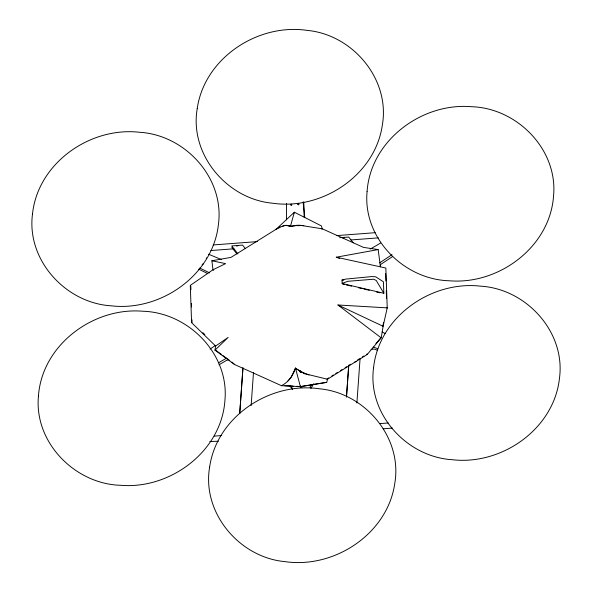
<?xml version="1.0" encoding="UTF-8"?>
<svg xmlns="http://www.w3.org/2000/svg" width="592" height="592" viewBox="0 0 592 592"><rect width="100%" height="100%" fill="white"/><g stroke="black" fill="none" stroke-linecap="round" stroke-linejoin="round"><path stroke-width="0.89" d="M326.34 382.454L300.388 386.628L295.401 367.817M239.716 413.46L242.957 367.773L239.73 413.445M251.141 405.564L253.48 372.664M346.52 396.292L348.666 366.137M346.475 397.195L348.747 365.212M356.895 403.026L360.099 358.241M214.985 350.168L215.629 346.039L228.142 337.41L214.985 350.168L234.647 364.561L281.481 385.695L300.388 386.628L326.791 382.269L327.502 379.22L367.151 354.541L381.211 337.869L383.15 326.074L387.227 307.87L385.851 268.021L336.278 257.209L378.155 249.587L380.464 266.903M383.579 322.603L382.787 326.14L337.936 304.984L387.227 307.87L386.953 307.566M213.719 270.3L212.987 269.767L211.884 260.761L230.932 257.402L276.064 229.311C280.416 227.254 285.536 223.539 290.45 226.336L294.35 212.217L321.375 225.885L322.292 228.808L363.444 247.375L378.155 249.587M327.05 379.413L327.502 379.22L305.502 373.892L295.378 368.298C293.084 375.624 288.519 382.158 281.481 385.695M309.017 374.951L302.061 372.375L295.378 368.298L291.101 377.326L287.949 380.9M300.129 386.28C299.545 387.642 302.601 387.56 302.371 386.302M311.422 384.689L310.556 386.125A2.708 2.479 -17 0 0 310.193 387.39M313.738 383.712L311.133 388.034A2.708 2.479 -17 0 0 310.941 388.433M206.297 258.46L206.386 257.801M300.388 386.628L296.851 386.287M375.92 343.597L380.663 337.973M321.848 229.245L322.292 228.808L299.574 225.212L290.457 226.344L285.655 225.323L282.591 226.174M276.064 229.311L294.35 212.217L294.572 212.994M278.728 227.942L280.046 226.714M234.647 364.561L231.96 362.149M342.716 283.057L342.139 283.531L383.838 293.277L383.438 281.814L375.654 276.767L371.761 276.582L345.735 279.098L342.021 280.046L342.139 283.531L347.6 281.326L373.663 279.209L376.253 280.497L383.838 293.277M210.079 349.058L215.451 345.499M391.978 254.671L380.456 262.308A2.708 2.479 -17 0 0 379.783 262.937M392.563 256.58L381.041 264.21A2.708 2.479 -17 0 0 380.116 265.223M327.176 378.858L328.738 377.888M331.86 375.942L333.422 374.973M335.76 373.515L337.322 372.546M340.444 370.599L342.006 369.63M345.129 367.684L346.69 366.714M349.028 365.257L350.59 364.287M357.612 359.914L359.174 358.944M362.297 356.998L363.858 356.029M380.597 243.053L371.029 248.64A2.708 2.479 -17 0 1 370.148 248.98M218.47 362.844L225.648 358.656A2.708 2.479 -17 0 1 226.529 358.315M219.055 364.753L226.233 360.558A2.708 2.479 -17 0 1 227.572 360.165M211.884 260.761L225.589 263.64L212.987 269.767L190.298 285.396L191.586 322.633L192.06 322.492L191.963 319.761M290.457 226.344L296.792 225.286L303.844 225.626M232.353 247.293L231.835 247.441L236.904 253.916M371.066 349.384L373.67 349.117A2.708 2.479 -17 0 1 375.032 349.31L377.592 350.368M213.194 244.947L257.379 241.603M336.545 235.616L375.202 232.693M339.749 237.673L348.725 237.066L353.254 242.838M210.87 250.542L233.877 248.803M350.782 239.96L378.399 237.873M214.289 436.126L221.652 435.571M379.983 423.598L388.263 422.969M218.389 441.247L209.768 441.499M383.157 428.786L392.363 428.09M297.295 225.67L299.426 225.663M382.617 326.059L383.15 326.074M342.021 280.046L343.856 280.12M284.907 385.695L293.173 386.102M202.116 264.75L202.908 264.491L202.952 263.729M342.672 284.071L344.448 284.486M346.216 284.9L351.544 286.143M358.641 287.801L362.186 288.63M363.962 289.051L369.282 290.295M376.386 291.952L379.931 292.781M289 225.996L289.569 226.159M336.278 257.209L339.741 258.445M208.576 254.22L221.371 259.54M377.859 348.821L374.447 347.4A2.708 2.479 -17 0 0 373.086 347.208M303.296 373.36L304.429 373.841M385.362 333.592L382.883 332.386A2.708 2.479 -17 0 1 382.166 331.86M199.756 268.058L209.664 272.89M198.683 269.153L207.77 273.593M299.633 371.51L300.862 372.183M299.87 370.799L301.232 371.554M215.725 350.264L221.63 354.586M223.103 355.666L229.748 360.528M337.936 304.984L381.211 337.869M386.85 307.559L387.227 307.87M202.856 332.689L204.825 334.598M191.586 322.633L215.629 346.039M245.406 248.707L242.565 245.095L231.731 245.932L237.903 253.887M290.443 385.584L291.886 387.538A2.708 2.479 -17 0 1 292.33 388.744M289.584 385.54L292.47 389.447M295.378 368.298L295.741 368.986M366.981 354.083L367.151 354.541L367.025 354.157M300.492 385.999L300.884 387.272M303.681 202.035L304.739 217.693M303.222 201.968L304.281 217.627M385.673 273.593L385.925 280.934M386.28 291.035L386.532 298.375M190.794 286.099L190.92 289.74M191.394 303.385L191.519 307.026M286.454 203.433L286.484 219.898M301.084 371.746A1.125 1.036 -17 0 1 299.833 371.532M300.366 372.102A1.125 1.036 -17 0 1 301.017 371.695M355.977 361.394A1.125 0.895 2.9 0 1 354.882 361.912M38.45 396.018C33.973 442.453 74.969 484.071 120.687 485.299C170.215 489.488 221.386 451.43 224.916 400.518C229.393 354.075 188.397 312.465 142.687 311.229C93.151 307.048 41.98 345.099 38.45 396.018M367.084 191.482C362.607 237.925 403.603 279.535 449.313 280.771C498.849 284.952 550.02 246.901 553.55 195.982C558.027 149.547 517.031 107.929 471.313 106.701C421.785 102.512 370.614 140.57 367.084 191.482M32.516 213.875C26.307 260.08 65.742 303.148 111.355 305.835C160.824 311.547 213.068 274.984 218.441 224.235C224.649 178.037 185.215 134.961 139.601 132.275C90.125 126.562 37.888 163.126 32.516 213.875M373.559 367.765C367.351 413.963 406.785 457.039 452.399 459.725C501.875 465.438 554.112 428.874 559.484 378.125C565.693 331.92 526.258 288.852 480.645 286.165C431.176 280.453 378.932 317.016 373.559 367.765M290.613 204.743C291.849 207.141 292.463 202.612 290.613 204.743M297.776 204.203C299.012 206.593 299.626 202.072 297.776 204.203M197.21 108.691C189.322 154.542 227.069 199.097 272.564 203.211C321.93 210.463 375.187 175.417 382.373 124.89C390.261 79.039 352.514 34.484 307.019 30.37C257.653 23.118 204.395 58.164 197.21 108.691M209.627 467.11C201.739 512.961 239.486 557.516 284.981 561.63C334.347 568.882 387.605 533.836 394.79 483.309C402.678 437.458 364.931 392.903 319.436 388.789C270.07 381.537 216.813 416.583 209.627 467.11M236.437 245.791L238.206 245.658L236.437 245.791M342.598 237.762L344.366 237.629L342.657 237.74"/></g></svg>
